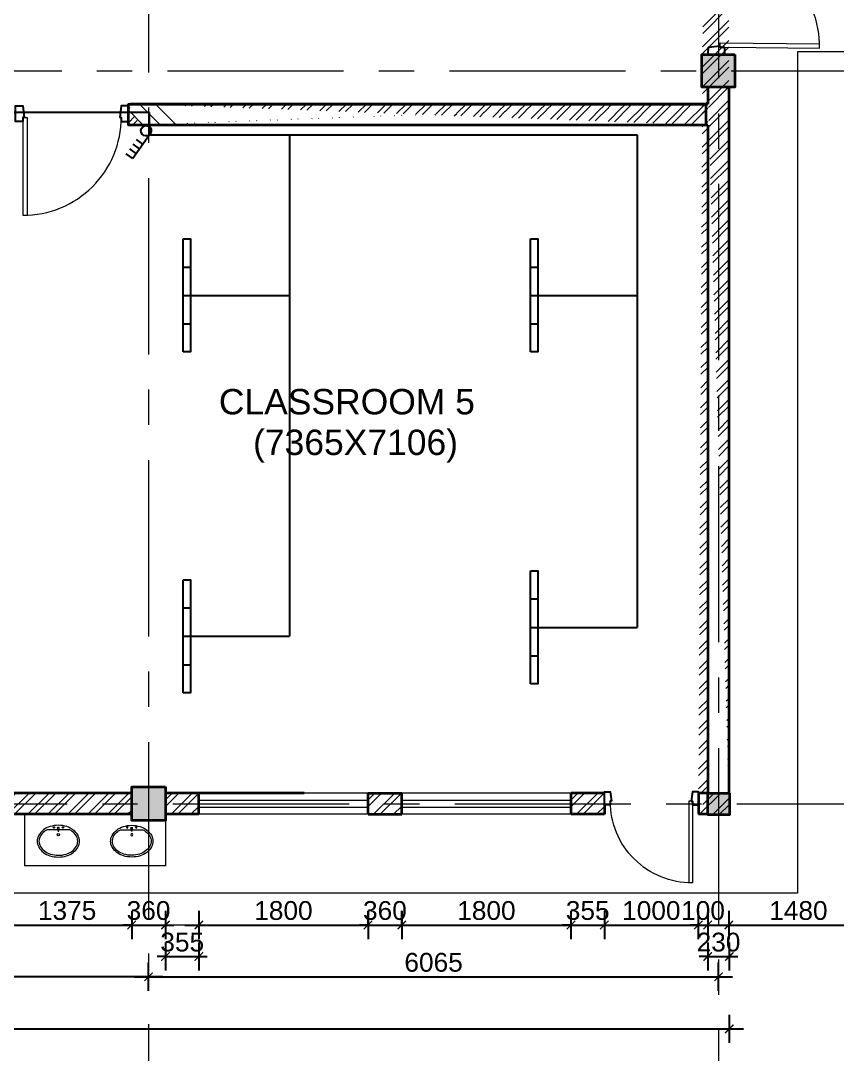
# Model space of a CAD drawing. Header units: inches. Extents: x 527934 to 2134587, y -408734 to 227304.
# Drawn here: x 1721260 to 1729950, y -23437 to -12440 of the extents above; entities that cross this region are included whole.
import ezdxf

# ---------------------------------------------------------------- set-up
doc = ezdxf.new("R2010")
doc.units = ezdxf.units.IN
doc.header["$MEASUREMENT"] = 0
doc.linetypes.add('CENTER', pattern=[2, 1.25, -0.25, 0.25, -0.25])
for name, color, linetype, lineweight in [('1 LIGHT N SWITCH', 3, 'Continuous', 25), ('6 LIGHT PT WIRING', 3, 'Continuous', 25), ('centre line', 1, 'CENTER', 9), ('dim', 253, 'Continuous', 9), ('door', 77, 'Continuous', 13), ('furniture', 253, 'Continuous', 5), ('hatch', 250, 'Continuous', 5), ('hatch - general', 252, 'Continuous', 5), ('Index_Contour', 1, 'Continuous', 20), ('plinth', 5, 'Continuous', 9), ('sill', 253, 'Continuous', 13), ('text', 7, 'Continuous', 13), ('wall - brick', 30, 'Continuous', 35), ('window', 1, 'Continuous', 15)]:
    doc.layers.add(name, color=color, linetype=linetype, lineweight=lineweight)
doc.styles.get("Standard").update_dxf_attribs({"font": 'arial.ttf'})
doc.dimstyles.new('dim 100', dxfattribs={"dimtxt": 200, "dimasz": 90, "dimexe": 150, "dimexo": 150, "dimgap": 50, "dimtad": 1, "dimdec": 0, "dimzin": 0, "dimdsep": 46, "dimtxsty": 'Standard', "dimblk": 'ARCHTICK', "dimcen": 100, "dimdle": 150, "dimazin": 0, "dimtfac": 1, "dimtdec": 0, "dimtix": 1, "dimtmove": 2, "dimatfit": 3, "dimfxl": 150, "dimfxlon": 1, "dimtolj": 1, "dimtzin": 0, "dimarcsym": 0})
pattern_1 = [(45, (-909378.5, 35826.5), (-106.066017, 106.066017), []), (45, (-909307.79, 35826.5), (-106.066017, 106.066017), [])]

# ---------------------------------------------------------------- blocks, each defined once
blk = doc.blocks.new('Dd1')
at = {"layer": 'door'}
for p, q in [((6330586.9, 14339), (6330586.9, 13509.1)), ((6330598.9, 14377), (6330624.9, 14377)), ((6330624.9, 14377), (6330624.9, 13509.6))]:
    blk.add_line(p, q, dxfattribs=at)
at = {"layer": 'door', "lineweight": 25}
for points in [[(6330598.9, 14377), (6330586.9, 14377), (6330586.9, 14339), (6330523.9, 14339), (6330523.9, 14479), (6330586.9, 14479)], [(6331448.9, 14377), (6331460.9, 14377), (6331460.9, 14339), (6331523.9, 14339), (6331523.9, 14479), (6331460.9, 14479)]]:
    blk.add_lwpolyline(points, close=True, dxfattribs=at)
at = {"layer": 'door'}
blk.add_arc((6330592.9, 14377), 868, 269.60394, 0, dxfattribs=at)
blk = doc.blocks.new('_ArchTick')
at = {"color": 0, "linetype": 'ByBlock', "const_width": 0.15}
blk.add_lwpolyline([(-0.5, -0.5), (0.5, 0.5)], dxfattribs=at)
blk = doc.blocks.new('*D2565')
at = {"layer": 'Defpoints', "color": 0, "ltscale": 400}
for p in [(1721066, -20883), (1722441, -20883), (1722441, -22061)]:
    blk.add_point(p, dxfattribs=at)
at = {"layer": 'dim', "color": 0, "lineweight": -2, "ltscale": 400}
for p, q in [((1721066, -21911), (1721066, -22211)), ((1722441, -21911), (1722441, -22211)), ((1720916, -22061), (1722591, -22061))]:
    blk.add_line(p, q, dxfattribs=at)
at = {"layer": 'dim', "color": 0, "lineweight": -2, "ltscale": 400, "xscale": 90, "yscale": 90, "zscale": 90, "rotation": 180}
blk.add_blockref('_ArchTick', (1721066, -22061), dxfattribs=at)
at = {"layer": 'dim', "color": 0, "lineweight": -2, "ltscale": 400, "xscale": 90, "yscale": 90, "zscale": 90}
blk.add_blockref('_ArchTick', (1722441, -22061), dxfattribs=at)
at = {"layer": 'dim', "color": 0, "ltscale": 400, "insert": (1721754, -21908), "char_height": 200, "attachment_point": 5}
blk.add_mtext('\\A1;1375', dxfattribs=at)
blk = doc.blocks.new('*D2566')
at = {"layer": 'Defpoints', "color": 0, "ltscale": 400}
for p in [(1722441, -20950), (1722801, -20950), (1722801, -22061)]:
    blk.add_point(p, dxfattribs=at)
at = {"layer": 'dim', "color": 0, "lineweight": -2, "ltscale": 400}
for p, q in [((1722441, -21911), (1722441, -22211)), ((1722801, -21911), (1722801, -22211)), ((1722441, -22061), (1722351, -22061)), ((1722441, -22061), (1722801, -22061)), ((1722801, -22061), (1722891, -22061))]:
    blk.add_line(p, q, dxfattribs=at)
at = {"layer": 'dim', "color": 0, "lineweight": -2, "ltscale": 400, "xscale": 90, "yscale": 90, "zscale": 90}
blk.add_blockref('_ArchTick', (1722441, -22061), dxfattribs=at)
at = {"layer": 'dim', "color": 0, "lineweight": -2, "ltscale": 400, "xscale": 90, "yscale": 90, "zscale": 90, "rotation": 180}
blk.add_blockref('_ArchTick', (1722801, -22061), dxfattribs=at)
at = {"layer": 'dim', "color": 0, "ltscale": 400, "insert": (1722621, -21908), "char_height": 200, "attachment_point": 5}
blk.add_mtext('\\A1;360', dxfattribs=at)
blk = doc.blocks.new('*D2097')
at = {"layer": 'Defpoints', "color": 0, "ltscale": 400}
for p in [(1722801, -20927), (1723156, -20927), (1723156, -22396)]:
    blk.add_point(p, dxfattribs=at)
at = {"layer": 'dim', "color": 0, "lineweight": -2, "ltscale": 400}
for p, q in [((1722801, -22246), (1722801, -22546)), ((1723156, -22246), (1723156, -22546)), ((1722801, -22396), (1722711, -22396)), ((1722801, -22396), (1723156, -22396)), ((1723156, -22396), (1723246, -22396))]:
    blk.add_line(p, q, dxfattribs=at)
at = {"layer": 'dim', "color": 0, "lineweight": -2, "ltscale": 400, "xscale": 90, "yscale": 90, "zscale": 90}
blk.add_blockref('_ArchTick', (1722801, -22396), dxfattribs=at)
at = {"layer": 'dim', "color": 0, "lineweight": -2, "ltscale": 400, "xscale": 90, "yscale": 90, "zscale": 90, "rotation": 180}
blk.add_blockref('_ArchTick', (1723156, -22396), dxfattribs=at)
at = {"layer": 'dim', "color": 0, "ltscale": 400, "insert": (1722979, -22244), "char_height": 200, "attachment_point": 5}
blk.add_mtext('\\A1;355', dxfattribs=at)
blk = doc.blocks.new('*D2567')
at = {"layer": 'Defpoints', "color": 0, "ltscale": 400}
for p in [(1723156, -20883), (1724956, -20883), (1724956, -22061)]:
    blk.add_point(p, dxfattribs=at)
at = {"layer": 'dim', "color": 0, "lineweight": -2, "ltscale": 400}
for p, q in [((1723156, -21911), (1723156, -22211)), ((1724956, -21911), (1724956, -22211)), ((1723006, -22061), (1725106, -22061))]:
    blk.add_line(p, q, dxfattribs=at)
at = {"layer": 'dim', "color": 0, "lineweight": -2, "ltscale": 400, "xscale": 90, "yscale": 90, "zscale": 90, "rotation": 180}
blk.add_blockref('_ArchTick', (1723156, -22061), dxfattribs=at)
at = {"layer": 'dim', "color": 0, "lineweight": -2, "ltscale": 400, "xscale": 90, "yscale": 90, "zscale": 90}
blk.add_blockref('_ArchTick', (1724956, -22061), dxfattribs=at)
at = {"layer": 'dim', "color": 0, "ltscale": 400, "insert": (1724056, -21908), "char_height": 200, "attachment_point": 5}
blk.add_mtext('\\A1;1800', dxfattribs=at)
blk = doc.blocks.new('*D2568')
at = {"layer": 'Defpoints', "color": 0, "ltscale": 400}
for p in [(1725316, -20883), (1727116, -20883), (1727116, -22061)]:
    blk.add_point(p, dxfattribs=at)
at = {"layer": 'dim', "color": 0, "lineweight": -2, "ltscale": 400}
for p, q in [((1725316, -21911), (1725316, -22211)), ((1727116, -21911), (1727116, -22211)), ((1725166, -22061), (1727266, -22061))]:
    blk.add_line(p, q, dxfattribs=at)
at = {"layer": 'dim', "color": 0, "lineweight": -2, "ltscale": 400, "xscale": 90, "yscale": 90, "zscale": 90, "rotation": 180}
blk.add_blockref('_ArchTick', (1725316, -22061), dxfattribs=at)
at = {"layer": 'dim', "color": 0, "lineweight": -2, "ltscale": 400, "xscale": 90, "yscale": 90, "zscale": 90}
blk.add_blockref('_ArchTick', (1727116, -22061), dxfattribs=at)
at = {"layer": 'dim', "color": 0, "ltscale": 400, "insert": (1726216, -21908), "char_height": 200, "attachment_point": 5}
blk.add_mtext('\\A1;1800', dxfattribs=at)
blk = doc.blocks.new('*D2569')
at = {"layer": 'Defpoints', "color": 0, "ltscale": 400}
for p in [(1727116, -20883), (1727471, -20883), (1727471, -22061)]:
    blk.add_point(p, dxfattribs=at)
at = {"layer": 'dim', "color": 0, "lineweight": -2, "ltscale": 400}
for p, q in [((1727116, -21911), (1727116, -22211)), ((1727471, -21911), (1727471, -22211)), ((1727116, -22061), (1727026, -22061)), ((1727116, -22061), (1727471, -22061)), ((1727471, -22061), (1727561, -22061))]:
    blk.add_line(p, q, dxfattribs=at)
at = {"layer": 'dim', "color": 0, "lineweight": -2, "ltscale": 400, "xscale": 90, "yscale": 90, "zscale": 90}
blk.add_blockref('_ArchTick', (1727116, -22061), dxfattribs=at)
at = {"layer": 'dim', "color": 0, "lineweight": -2, "ltscale": 400, "xscale": 90, "yscale": 90, "zscale": 90, "rotation": 180}
blk.add_blockref('_ArchTick', (1727471, -22061), dxfattribs=at)
at = {"layer": 'dim', "color": 0, "ltscale": 400, "insert": (1727294, -21908), "char_height": 200, "attachment_point": 5}
blk.add_mtext('\\A1;355', dxfattribs=at)
blk = doc.blocks.new('*D2570')
at = {"layer": 'Defpoints', "color": 0, "ltscale": 400}
for p in [(1727471, -20658), (1728471, -20658), (1728471, -22061)]:
    blk.add_point(p, dxfattribs=at)
at = {"layer": 'dim', "color": 0, "lineweight": -2, "ltscale": 400}
for p, q in [((1727471, -21911), (1727471, -22211)), ((1728471, -21911), (1728471, -22211)), ((1727321, -22061), (1728621, -22061))]:
    blk.add_line(p, q, dxfattribs=at)
at = {"layer": 'dim', "color": 0, "lineweight": -2, "ltscale": 400, "xscale": 90, "yscale": 90, "zscale": 90, "rotation": 180}
blk.add_blockref('_ArchTick', (1727471, -22061), dxfattribs=at)
at = {"layer": 'dim', "color": 0, "lineweight": -2, "ltscale": 400, "xscale": 90, "yscale": 90, "zscale": 90}
blk.add_blockref('_ArchTick', (1728471, -22061), dxfattribs=at)
at = {"layer": 'dim', "color": 0, "ltscale": 400, "insert": (1727971, -21908), "char_height": 200, "attachment_point": 5}
blk.add_mtext('\\A1;1000', dxfattribs=at)
blk = doc.blocks.new('*D2571')
at = {"layer": 'Defpoints', "color": 0, "ltscale": 400}
for p in [(1728471, -20658), (1728571, -20658), (1728571, -22061)]:
    blk.add_point(p, dxfattribs=at)
at = {"layer": 'dim', "color": 0, "lineweight": -2, "ltscale": 400}
for p, q in [((1728471, -21911), (1728471, -22211)), ((1728571, -21911), (1728571, -22211)), ((1728471, -22061), (1728381, -22061)), ((1728471, -22061), (1728571, -22061)), ((1728571, -22061), (1728661, -22061))]:
    blk.add_line(p, q, dxfattribs=at)
at = {"layer": 'dim', "color": 0, "lineweight": -2, "ltscale": 400, "xscale": 90, "yscale": 90, "zscale": 90}
blk.add_blockref('_ArchTick', (1728471, -22061), dxfattribs=at)
at = {"layer": 'dim', "color": 0, "lineweight": -2, "ltscale": 400, "xscale": 90, "yscale": 90, "zscale": 90, "rotation": 180}
blk.add_blockref('_ArchTick', (1728571, -22061), dxfattribs=at)
at = {"layer": 'dim', "color": 0, "ltscale": 400, "insert": (1728521, -21908), "char_height": 200, "attachment_point": 5}
blk.add_mtext('\\A1;100', dxfattribs=at)
blk = doc.blocks.new('*D2098')
at = {"layer": 'Defpoints', "color": 0, "ltscale": 400}
for p in [(1728571, -20797), (1728801, -20797), (1728801, -22396)]:
    blk.add_point(p, dxfattribs=at)
at = {"layer": 'dim', "color": 0, "lineweight": -2, "ltscale": 400}
for p, q in [((1728571, -22246), (1728571, -22546)), ((1728801, -22246), (1728801, -22546)), ((1728571, -22396), (1728481, -22396)), ((1728571, -22396), (1728801, -22396)), ((1728801, -22396), (1728891, -22396))]:
    blk.add_line(p, q, dxfattribs=at)
at = {"layer": 'dim', "color": 0, "lineweight": -2, "ltscale": 400, "xscale": 90, "yscale": 90, "zscale": 90}
blk.add_blockref('_ArchTick', (1728571, -22396), dxfattribs=at)
at = {"layer": 'dim', "color": 0, "lineweight": -2, "ltscale": 400, "xscale": 90, "yscale": 90, "zscale": 90, "rotation": 180}
blk.add_blockref('_ArchTick', (1728801, -22396), dxfattribs=at)
at = {"layer": 'dim', "color": 0, "ltscale": 400, "insert": (1728686, -22244), "char_height": 200, "attachment_point": 5}
blk.add_mtext('\\A1;230', dxfattribs=at)
blk = doc.blocks.new('*D2099')
at = {"layer": 'Defpoints', "color": 0, "ltscale": 400}
for p in [(1698461, -21034), (1728801, -21034), (1728801, -23166)]:
    blk.add_point(p, dxfattribs=at)
at = {"layer": 'dim', "color": 0, "lineweight": -2, "ltscale": 400}
for p, q in [((1698461, -23016), (1698461, -23316)), ((1728801, -23016), (1728801, -23316)), ((1698311, -23166), (1728951, -23166))]:
    blk.add_line(p, q, dxfattribs=at)
at = {"layer": 'dim', "color": 0, "lineweight": -2, "ltscale": 400, "xscale": 90, "yscale": 90, "zscale": 90, "rotation": 180}
blk.add_blockref('_ArchTick', (1698461, -23166), dxfattribs=at)
at = {"layer": 'dim', "color": 0, "lineweight": -2, "ltscale": 400, "xscale": 90, "yscale": 90, "zscale": 90}
blk.add_blockref('_ArchTick', (1728801, -23166), dxfattribs=at)
at = {"layer": 'dim', "color": 0, "ltscale": 400, "insert": (1713631, -23014), "char_height": 200, "attachment_point": 5}
blk.add_mtext('\\A1;30340', dxfattribs=at)
blk = doc.blocks.new('*D2108')
at = {"layer": 'Defpoints', "color": 0, "ltscale": 400}
for p in [(1727580, -12799), (1727580, -13149), (1737324, -13149)]:
    blk.add_point(p, dxfattribs=at)
at = {"layer": 'dim', "color": 0, "lineweight": -2, "ltscale": 400}
for p, q in [((1737324, -12799), (1737324, -12709)), ((1737174, -12799), (1737474, -12799)), ((1737324, -12799), (1737324, -13149)), ((1737174, -13149), (1737474, -13149)), ((1737324, -13149), (1737324, -13239))]:
    blk.add_line(p, q, dxfattribs=at)
at = {"layer": 'dim', "color": 0, "lineweight": -2, "ltscale": 400, "xscale": 90, "yscale": 90, "zscale": 90}
for p, rotation in [((1737324, -12799), 270), ((1737324, -13149), 90)]:
    blk.add_blockref('_ArchTick', p, dxfattribs=dict(at, rotation=rotation))
at = {"layer": 'dim', "color": 0, "ltscale": 400, "insert": (1737171, -12974), "char_height": 200, "attachment_point": 5, "rotation": 90}
blk.add_mtext('\\A1;350', dxfattribs=at)
blk = doc.blocks.new('*D2109')
at = {"layer": 'Defpoints', "color": 0, "ltscale": 400}
for p in [(1727517, -13149), (1727517, -20658), (1737324, -20658)]:
    blk.add_point(p, dxfattribs=at)
at = {"layer": 'dim', "color": 0, "lineweight": -2, "ltscale": 400}
for p, q in [((1737324, -12999), (1737324, -20808)), ((1737174, -13149), (1737474, -13149)), ((1737174, -20658), (1737474, -20658))]:
    blk.add_line(p, q, dxfattribs=at)
at = {"layer": 'dim', "color": 0, "lineweight": -2, "ltscale": 400, "xscale": 90, "yscale": 90, "zscale": 90}
for p, rotation in [((1737324, -13149), 90), ((1737324, -20658), 270)]:
    blk.add_blockref('_ArchTick', p, dxfattribs=dict(at, rotation=rotation))
at = {"layer": 'dim', "color": 0, "ltscale": 400, "insert": (1737172, -16903), "char_height": 200, "attachment_point": 5, "rotation": 90}
blk.add_mtext('\\A1;7509', dxfattribs=at)
blk = doc.blocks.new('*D2110')
at = {"layer": 'Defpoints', "color": 0, "ltscale": 400}
for p in [(1727522, -20658), (1727522, -20888), (1737324, -20888)]:
    blk.add_point(p, dxfattribs=at)
at = {"layer": 'dim', "color": 0, "lineweight": -2, "ltscale": 400}
for p, q in [((1737174, -20658), (1737474, -20658)), ((1737324, -20658), (1737324, -20568)), ((1737324, -20658), (1737324, -20888)), ((1737174, -20888), (1737474, -20888)), ((1737324, -20888), (1737324, -20978))]:
    blk.add_line(p, q, dxfattribs=at)
at = {"layer": 'dim', "color": 0, "lineweight": -2, "ltscale": 400, "xscale": 90, "yscale": 90, "zscale": 90}
for p, rotation in [((1737324, -20658), 270), ((1737324, -20888), 90)]:
    blk.add_blockref('_ArchTick', p, dxfattribs=dict(at, rotation=rotation))
at = {"layer": 'dim', "color": 0, "ltscale": 400, "insert": (1737171, -20773), "char_height": 200, "attachment_point": 5, "rotation": 90}
blk.add_mtext('\\A1;230', dxfattribs=at)
blk = doc.blocks.new('*D2583')
at = {"layer": 'Defpoints', "color": 0, "ltscale": 400}
for p in [(1728801, 9622), (1728801, -20888), (1738328, -20888)]:
    blk.add_point(p, dxfattribs=at)
at = {"layer": 'dim', "color": 0, "lineweight": -2, "ltscale": 400}
for p, q in [((1738328, 9772), (1738328, -21038)), ((1738178, 9622), (1738478, 9622)), ((1738178, -20888), (1738478, -20888))]:
    blk.add_line(p, q, dxfattribs=at)
at = {"layer": 'dim', "color": 0, "lineweight": -2, "ltscale": 400, "xscale": 90, "yscale": 90, "zscale": 90}
for p, rotation in [((1738328, 9622), 90), ((1738328, -20888), 270)]:
    blk.add_blockref('_ArchTick', p, dxfattribs=dict(at, rotation=rotation))
at = {"layer": 'dim', "color": 0, "ltscale": 400, "insert": (1738176, -5633), "char_height": 200, "attachment_point": 5, "rotation": 90}
blk.add_mtext('\\A1;30510', dxfattribs=at)
blk = doc.blocks.new('*D2588')
at = {"layer": 'Defpoints', "color": 0, "ltscale": 400}
for p in [(1728796, -11579), (1730276, -11583), (1730276, -22061)]:
    blk.add_point(p, dxfattribs=at)
at = {"layer": 'dim', "color": 0, "lineweight": -2, "ltscale": 400}
for p, q in [((1728796, -21911), (1728796, -22211)), ((1730276, -21911), (1730276, -22211)), ((1728646, -22061), (1730426, -22061))]:
    blk.add_line(p, q, dxfattribs=at)
at = {"layer": 'dim', "color": 0, "lineweight": -2, "ltscale": 400, "xscale": 90, "yscale": 90, "zscale": 90, "rotation": 180}
blk.add_blockref('_ArchTick', (1728796, -22061), dxfattribs=at)
at = {"layer": 'dim', "color": 0, "lineweight": -2, "ltscale": 400, "xscale": 90, "yscale": 90, "zscale": 90}
blk.add_blockref('_ArchTick', (1730276, -22061), dxfattribs=at)
at = {"layer": 'dim', "color": 0, "ltscale": 400, "insert": (1729536, -21908), "char_height": 200, "attachment_point": 5}
blk.add_mtext('\\A1;1480', dxfattribs=at)
blk = doc.blocks.new('*D2120')
at = {"layer": 'Defpoints', "color": 0, "ltscale": 400}
for p in [(1698466, -11766), (1734566, -11766), (1698466, -23721)]:
    blk.add_point(p, dxfattribs=at)
at = {"layer": 'dim', "color": 0, "lineweight": -2, "ltscale": 400}
for p, q in [((1698466, -23571), (1698466, -23871)), ((1734566, -23571), (1734566, -23871)), ((1734716, -23721), (1698316, -23721))]:
    blk.add_line(p, q, dxfattribs=at)
at = {"layer": 'dim', "color": 0, "lineweight": -2, "ltscale": 400, "xscale": 90, "yscale": 90, "zscale": 90, "rotation": 180}
blk.add_blockref('_ArchTick', (1698466, -23721), dxfattribs=at)
at = {"layer": 'dim', "color": 0, "lineweight": -2, "ltscale": 400, "xscale": 90, "yscale": 90, "zscale": 90}
blk.add_blockref('_ArchTick', (1734566, -23721), dxfattribs=at)
at = {"layer": 'dim', "color": 0, "ltscale": 400, "insert": (1716516, -23569), "char_height": 200, "attachment_point": 5}
blk.add_mtext('\\A1;36100', dxfattribs=at)
blk = doc.blocks.new('*D2129')
at = {"layer": 'Defpoints', "color": 0, "ltscale": 400}
for p in [(1716616, -22611), (1716616, -22976), (1722621, -22976)]:
    blk.add_point(p, dxfattribs=at)
at = {"layer": 'furniture', "color": 0, "lineweight": -2, "ltscale": 400}
for p, q in [((1716616, -22761), (1716616, -22461)), ((1722621, -22761), (1722621, -22461)), ((1722771, -22611), (1716466, -22611))]:
    blk.add_line(p, q, dxfattribs=at)
at = {"layer": 'furniture', "color": 0, "lineweight": -2, "ltscale": 400, "xscale": 90, "yscale": 90, "zscale": 90, "rotation": 180}
blk.add_blockref('_ArchTick', (1716616, -22611), dxfattribs=at)
at = {"layer": 'furniture', "color": 0, "lineweight": -2, "ltscale": 400, "xscale": 90, "yscale": 90, "zscale": 90}
blk.add_blockref('_ArchTick', (1722621, -22611), dxfattribs=at)
at = {"layer": 'furniture', "color": 0, "ltscale": 400, "insert": (1719619, -22459), "char_height": 200, "attachment_point": 5}
blk.add_mtext('\\A1;6005', dxfattribs=at)
blk = doc.blocks.new('*D2130')
at = {"layer": 'Defpoints', "color": 0, "ltscale": 400}
for p in [(1728686, -22611), (1722621, -22976), (1728686, -22976)]:
    blk.add_point(p, dxfattribs=at)
at = {"layer": 'furniture', "color": 0, "lineweight": -2, "ltscale": 400}
for p, q in [((1722621, -22761), (1722621, -22461)), ((1728686, -22761), (1728686, -22461)), ((1722471, -22611), (1728836, -22611))]:
    blk.add_line(p, q, dxfattribs=at)
at = {"layer": 'furniture', "color": 0, "lineweight": -2, "ltscale": 400, "xscale": 90, "yscale": 90, "zscale": 90, "rotation": 180}
blk.add_blockref('_ArchTick', (1722621, -22611), dxfattribs=at)
at = {"layer": 'furniture', "color": 0, "lineweight": -2, "ltscale": 400, "xscale": 90, "yscale": 90, "zscale": 90}
blk.add_blockref('_ArchTick', (1728686, -22611), dxfattribs=at)
at = {"layer": 'furniture', "color": 0, "ltscale": 400, "insert": (1725654, -22459), "char_height": 200, "attachment_point": 5}
blk.add_mtext('\\A1;6065', dxfattribs=at)
blk = doc.blocks.new('A$C469E363F')
at = {"color": 0}
for p, q in [((-0.65, 5.39), (-5.48, 5.4)), ((0, 6.38), (-0.79, 6.38)), ((-0.56, 4.75), (-0.79, 6.38)), ((-0.56, 4.75), (-0.24, 4.75)), ((-0.24, 4.75), (0, 6.38)), ((4.68, 5.37), (-0.14, 5.38))]:
    blk.add_line(p, q, dxfattribs=at)
blk.add_lwpolyline([(-0.44, -6.9, 0.075445), (3.31, -6.34, 0.085783), (6.29, -4.83, 0.10607), (8.41, -2.41, 0.126822), (9.09, 0.21, 0.126822), (8.43, 2.82, 0.10607), (6.32, 5.26, 0.085783), (3.35, 6.79, 0.075445), (-0.39, 7.37, 0.075445), (-4.15, 6.81, 0.085783), (-7.12, 5.3, 0.10607), (-9.24, 2.88, 0.126822), (-9.93, 0.26, 0.126822), (-9.26, -2.35, 0.10607), (-7.16, -4.79, 0.085783), (-4.19, -6.32, 0.075445)], format="xyb", close=True, dxfattribs=at)
for points in [[(-5.48, 5.4, 0.038366), (-6.65, 4.66, 0.10607), (-8.55, 2.49, 0.126822), (-9.13, 0.26, 0.126822), (-8.56, -1.97, 0.10607), (-6.68, -4.16, 0.085783), (-3.95, -5.56, 0.075445), (-0.44, -6.11, 0.075445)], [(-0.44, -6.11, 0.075445), (3.08, -5.58, 0.085783), (5.82, -4.19, 0.10607), (7.72, -2.02, 0.126822), (8.3, 0.21, 0.126822), (7.73, 2.44, 0.10607), (5.85, 4.62, 0.038366), (4.68, 5.37, 0.075445)]]:
    blk.add_lwpolyline(points, format="xyb", dxfattribs=at)
for centre, radius in [((-2.41, 6.44), 0.316), ((-2.41, 6.44), 0.276), ((1.61, 6.43), 0.316), ((1.61, 6.43), 0.263), ((-0.46, 3.13), 0.515)]:
    blk.add_circle(centre, radius, dxfattribs=at)
blk = doc.blocks.new('*D2132')
at = {"layer": 'Defpoints', "color": 0, "ltscale": 400}
for p in [(1724956, -22061), (1725316, -22061), (1725316, -22061)]:
    blk.add_point(p, dxfattribs=at)
at = {"layer": 'furniture', "color": 0, "lineweight": -2, "ltscale": 400}
for p, q in [((1724956, -22061), (1724956, -21911)), ((1725316, -22061), (1725316, -21911)), ((1724956, -22061), (1724866, -22061)), ((1724956, -22061), (1725316, -22061)), ((1725316, -22061), (1725406, -22061))]:
    blk.add_line(p, q, dxfattribs=at)
at = {"layer": 'furniture', "color": 0, "lineweight": -2, "ltscale": 400, "xscale": 90, "yscale": 90, "zscale": 90}
blk.add_blockref('_ArchTick', (1724956, -22061), dxfattribs=at)
at = {"layer": 'furniture', "color": 0, "lineweight": -2, "ltscale": 400, "xscale": 90, "yscale": 90, "zscale": 90, "rotation": 180}
blk.add_blockref('_ArchTick', (1725316, -22061), dxfattribs=at)
at = {"layer": 'furniture', "color": 0, "ltscale": 400, "insert": (1725136, -21908), "char_height": 200, "attachment_point": 5}
blk.add_mtext('\\A1;360', dxfattribs=at)
blk = doc.blocks.new('1x36 TL MO')
at = {"color": 3}
for p, q in [((11329249, 640104.8), (11330289.8, 640104.8)), ((11329507.4, 640104.8), (11329507.4, 640038.1)), ((11329768.8, 640104.8), (11329768.8, 640038.1)), ((11330030.3, 640104.8), (11330030.3, 640038.1))]:
    blk.add_line(p, q, dxfattribs=at)
blk.add_lwpolyline([(11330289.8, 640104.8), (11330289.8, 640038.1), (11329249, 640038.1), (11329249, 640104.8)], dxfattribs=at)
blk = doc.blocks.new('4 gang')
at = {"color": 3}
for p, q in [((546617.4, 231935.5), (546738.1, 232137.4)), ((546738.1, 232137.4), (546794.1, 232103.7)), ((546689.2, 232055.6), (546745.2, 232021.9)), ((546713.6, 232096.6), (546769.5, 232062.9)), ((546664.8, 232014.7), (546720.7, 231981))]:
    blk.add_line(p, q, dxfattribs=at)
blk.add_circle((546647.7, 231903.5), 42.7, dxfattribs=at)

msp = doc.modelspace()

# ---------------------------------------------------------------- hatches: boundary and pattern name
h = msp.add_hatch()
h.set_pattern_fill('ANSI31', color=256, scale=10, angle=-90)
h.set_pattern_definition([(315, (1763797.2655, 182312.1175), (0.8838834765, 0.8838834765), [])])
h.paths.add_polyline_path([(1698691.3, 9392.1), (1698691.3, 9622.1), (1698461.3, 9622.1), (1698461.3, 9392.1)])
h.paths.add_polyline_path([(1698753.8, -3362.9), (1698753.8, -3012.9), (1698403.8, -3012.9), (1698403.8, -3362.9)])
h.paths.add_polyline_path([(1698753.8, -8252.9), (1698753.8, -7902.9), (1698403.8, -7902.9), (1698403.8, -8252.9)])
h.paths.add_polyline_path([(1698753.8, -13148.9), (1698753.8, -12798.9), (1698403.8, -12798.9), (1698403.8, -13148.9)])
h.paths.add_polyline_path([(1698691.3, -20887.9), (1698691.3, -20657.9), (1698461.3, -20657.9), (1698461.3, -20887.9)])
h.paths.add_polyline_path([(1704811.3, -20950.4), (1704811.3, -20590.4), (1704451.3, -20590.4), (1704451.3, -20950.4)])
h.paths.add_polyline_path([(1710801.3, -20950.4), (1710801.3, -20590.4), (1710441.3, -20590.4), (1710441.3, -20950.4)])
h.paths.add_polyline_path([(1716796.3, -20950.4), (1716796.3, -20590.4), (1716436.3, -20590.4), (1716436.3, -20950.4)])
h.paths.add_polyline_path([(1722801.3, -20950.4), (1722801.3, -20590.4), (1722441.3, -20590.4), (1722441.3, -20950.4)])
h.paths.add_polyline_path([(1728801.3, -20887.9), (1728801.3, -20657.9), (1728571.3, -20657.9), (1728571.3, -20887.9)])
h.paths.add_polyline_path([(1728858.8, -13148.9), (1728858.8, -12798.9), (1728508.8, -12798.9), (1728508.8, -13148.9)])
h.paths.add_polyline_path([(1728858.8, -8252.9), (1728858.8, -7902.9), (1728508.8, -7902.9), (1728508.8, -8252.9)])
h.paths.add_polyline_path([(1728858.8, -3362.9), (1728858.8, -3012.9), (1728508.8, -3012.9), (1728508.8, -3362.9)])
h.paths.add_polyline_path([(1728858.8, 1533.1), (1728858.8, 1883.1), (1728508.8, 1883.1), (1728508.8, 1533.1)])
h.paths.add_polyline_path([(1728801.3, 9392.1), (1728801.3, 9622.1), (1728571.3, 9622.1), (1728571.3, 9392.1)])
h.paths.add_polyline_path([(1722801.3, 9324.6), (1722801.3, 9684.6), (1722441.3, 9684.6), (1722441.3, 9324.6)])
h.paths.add_polyline_path([(1716796.3, 9324.6), (1716796.3, 9684.6), (1716436.3, 9684.6), (1716436.3, 9324.6)])
h.paths.add_polyline_path([(1710801.3, 9324.6), (1710801.3, 9684.6), (1710441.3, 9684.6), (1710441.3, 9324.6)])
h.paths.add_polyline_path([(1704811.3, 9324.6), (1704811.3, 9684.6), (1704451.3, 9684.6), (1704451.3, 9324.6)])
at = {"layer": 'hatch', "lineweight": 5, "ltscale": 400}
h = msp.add_hatch(dxfattribs=at)
h.set_pattern_fill('ANSI32', color=256, scale=400)
h.set_pattern_definition(pattern_1)
h.paths.add_polyline_path([(1728858.8, -3012.9), (1728858.8, -3362.9), (1728508.8, -3362.9), (1728508.8, -3012.9)])
h.paths.add_polyline_path([(1728858.8, -7902.9), (1728858.8, -8252.9), (1728508.8, -8252.9), (1728508.8, -7902.9)])
h.paths.add_polyline_path([(1728855.2, -13148.9), (1728858.8, -13148.9), (1728508.8, -13148.9), (1728505.2, -13148.9)])
h.paths.add_polyline_path([(1728801.3, -20657.9), (1728801.3, -20887.9), (1728571.3, -20887.9), (1728571.3, -20657.9)])
edge = h.paths.add_edge_path()
edge.add_line((1728571.3, 313.1), (1728571.3, -3012.9))
edge.add_line((1728571.3, 313.1), (1728796.3, 313.1))
edge.add_line((1728796.3, 313.1), (1728796.3, -3012.9))
edge.add_line((1728796.3, -3362.9), (1728796.3, -7902.9))
edge.add_line((1728571.3, -3362.9), (1728571.3, -7902.9))
edge.add_line((1728796.3, -8252.9), (1728796.3, -11578.9))
edge.add_line((1728571.3, -8252.9), (1728571.3, -11578.9))
edge.add_line((1728571.3, -11578.9), (1728796.3, -11578.9))
edge.add_line((1728796.3, -13148.9), (1728796.3, -20657.9))
edge.add_line((1728571.3, -13148.9), (1728571.3, -13326.9))
edge.add_line((1728571.3, -13326.9), (1728571.3, -20657.9))
edge.add_line((1728571.3, -20882.9), (1728471.3, -20882.9))
edge.add_line((1728571.3, -20657.9), (1728471.3, -20657.9))
edge.add_line((1728471.3, -20657.9), (1728471.3, -20882.9))
h = msp.add_hatch(dxfattribs=at)
h.set_pattern_fill('ANSI32', color=256, scale=400)
h.set_pattern_definition(pattern_1)
edge = h.paths.add_edge_path()
edge.add_line((1727051.3, -13551.9), (1722526.3, -13551.9))
edge.add_line((1728571.3, -13326.9), (1722526.3, -13326.9))
edge.add_line((1728571.3, -13551.9), (1722526.3, -13551.9))
edge.add_line((1722406.3, -13326.9), (1722406.3, -13551.9))
edge.add_line((1728571.3, -13326.9), (1728571.3, -13551.9))
h = msp.add_hatch(dxfattribs=at)
h.set_pattern_fill('ANSI32', color=256, scale=400)
h.set_pattern_definition([(45, (-903208.87, 28495.33), (-106.066017, 106.066017), []), (45, (-903138.16, 28495.33), (-106.066017, 106.066017), [])])
h.paths.add_polyline_path([(1721066.3, -20658.1), (1721066.3, -20883.1), (1722441.3, -20882.9), (1722441.3, -20657.9)])
h = msp.add_hatch(dxfattribs=at)
h.set_pattern_fill('ANSI32', color=256, scale=400)
h.set_pattern_definition([(45, (-901473.87, 28495.33), (-106.066017, 106.066017), []), (45, (-901403.16, 28495.33), (-106.066017, 106.066017), [])])
h.paths.add_polyline_path([(1722801.3, -20658.1), (1722801.3, -20883.1), (1723156.3, -20882.9), (1723156.3, -20657.9)])
h = msp.add_hatch(dxfattribs=at)
h.set_pattern_fill('ANSI32', color=256, scale=400)
h.set_pattern_definition([(45, (-899318.87, 28495.33), (-106.066017, 106.066017), []), (45, (-899248.16, 28495.33), (-106.066017, 106.066017), [])])
h.paths.add_polyline_path([(1724956.3, -20658.1), (1724956.3, -20883.1), (1725311.3, -20882.9), (1725311.3, -20657.9)])
h = msp.add_hatch(dxfattribs=at)
h.set_pattern_fill('ANSI32', color=256, scale=400)
h.set_pattern_definition([(45, (-897158.87, 28495.33), (-106.066017, 106.066017), []), (45, (-897088.16, 28495.33), (-106.066017, 106.066017), [])])
h.paths.add_polyline_path([(1727116.3, -20658.1), (1727116.3, -20883.1), (1727471.3, -20882.9), (1727471.3, -20657.9)])

# ---------------------------------------------------------------- linework, layer by layer
at = {"layer": '6 LIGHT PT WIRING', "ltscale": 400}
for p, q in [((1722630.8, -13417), (1715115.8, -13417)), ((1722630.8, -13656.2), (1722630.8, -13417)), ((1722630.8, -13656.2), (1727822, -13656.2)), ((1724119.5, -13656.2), (1724119.5, -18989.4)), ((1727822, -13656.2), (1727822, -18894.4)), ((1723028.8, -15364.4), (1724119.5, -15364.4)), ((1726723.8, -15364.4), (1727822, -15364.4)), ((1726723.8, -18894.4), (1727822, -18894.4)), ((1723028.8, -18989.4), (1724119.5, -18989.4))]:
    msp.add_line(p, q, dxfattribs=at)
at = {"layer": 'centre line', "ltscale": 1500}
for p, q in [((1722621.3, 12884.6), (1722621.3, -24602)), ((1728686.3, 12822.1), (1728686.3, -24602)), ((1692822, -12973.9), (1740028.1, -12973.9)), ((1692879.5, -20772.9), (1740028.1, -20772.9))]:
    msp.add_line(p, q, dxfattribs=at)
at = {"layer": 'dim', "ltscale": 400}
for p, q in [((1728801.3, -20887.9), (1728801.3, -20887.9)), ((1698461.3, -22060.5), (1731608, -22060.5))]:
    msp.add_line(p, q, dxfattribs=at)
at = {"layer": 'furniture', "ltscale": 400}
for p, q in [((1721301.3, -20882.9), (1721301.3, -21432.9)), ((1722801.3, -20882.9), (1722801.3, -21432.9)), ((1722801.3, -21432.9), (1721301.3, -21432.9))]:
    msp.add_line(p, q, dxfattribs=at)
at = {"layer": 'hatch - general'}
for p, q in [((1722406.3, -13391.3), (1722563.8, -13551.9)), ((1722523.4, -13326.9), (1722748.2, -13551.9)), ((1722693, -13326.9), (1722917.8, -13551.9))]:
    msp.add_line(p, q, dxfattribs=at)
at = {"layer": 'Index_Contour', "color": 0, "ltscale": 0.5}
msp.add_line((1724956.3, -20882.9), (1724956.3, -20657.9), dxfattribs=at)
at = {"layer": 'plinth'}
for p, q in [((1735246.3, -12770.4), (1729526.3, -12770.4)), ((1729526.3, -12770.4), (1729526.3, -20887.9)), ((1728801.3, -20887.9), (1728801.3, -20887.9)), ((1729526.3, -20887.9), (1729526.3, -21722.9)), ((1728801.3, -21722.9), (1698461.3, -21722.9)), ((1729526.3, -21722.9), (1728801.3, -21722.9))]:
    msp.add_line(p, q, dxfattribs=at)
at = {"layer": 'sill'}
for p, q in [((1724956.3, -20657.9), (1723156.3, -20657.9)), ((1727116.3, -20657.9), (1725316.3, -20657.9)), ((1724956.3, -20882.9), (1723156.3, -20882.9)), ((1724956.3, -20882.9), (1723156.3, -20882.9)), ((1727116.3, -20882.9), (1725316.3, -20882.9))]:
    msp.add_line(p, q, dxfattribs=at)
at = {"layer": 'wall - brick'}
for p, q in [((1728571.3, -13148.9), (1728571.3, -13326.9)), ((1728796.3, -13148.9), (1728796.3, -20657.9)), ((1728571.3, -13326.9), (1722426.3, -13326.9)), ((1728571.3, -13551.9), (1722426.3, -13551.9)), ((1728571.3, -13551.9), (1728571.3, -20657.9)), ((1722441.3, -20657.9), (1721066.3, -20657.9)), ((1724276.3, -20657.9), (1722801.3, -20657.9)), ((1723156.3, -20882.9), (1723156.3, -20657.9)), ((1724956.3, -20882.9), (1724956.3, -20657.9)), ((1724956.3, -20657.9), (1725316.3, -20657.9)), ((1725316.3, -20882.9), (1725316.3, -20657.9)), ((1727471.3, -20657.9), (1727116.3, -20657.9)), ((1727116.3, -20882.9), (1727116.3, -20657.9)), ((1728571.3, -20657.9), (1728471.3, -20657.9)), ((1728471.3, -20657.9), (1728471.3, -20882.9)), ((1722441.3, -20882.9), (1721066.3, -20882.9)), ((1722441.3, -20882.9), (1721118.3, -20882.9)), ((1723156.3, -20882.9), (1722801.3, -20882.9)), ((1724956.3, -20882.9), (1725316.3, -20882.9)), ((1727471.3, -20882.9), (1727116.3, -20882.9)), ((1727471.3, -20782.9), (1727471.3, -20882.9)), ((1728571.3, -20882.9), (1728471.3, -20882.9))]:
    msp.add_line(p, q, dxfattribs=at)
for points in [[(1728858.8, -12798.9), (1728858.8, -13148.9), (1728508.8, -13148.9), (1728508.8, -12798.9)], [(1722801.3, -20590.4), (1722801.3, -20950.4), (1722441.3, -20950.4), (1722441.3, -20590.4)], [(1728801.3, -20657.9), (1728801.3, -20887.9), (1728571.3, -20887.9), (1728571.3, -20657.9)]]:
    msp.add_lwpolyline(points, close=True, dxfattribs=at)
msp.add_lwpolyline([(1728551.3, -13326.9), (1728551.3, -13551.9), (1722406.3, -13551.9), (1722406.3, -13326.9), (1728551.3, -13326.9)], dxfattribs=at)
at = {"layer": 'window'}
for p, q in [((1723156.3, -20732.9), (1724956.3, -20732.9)), ((1725316.3, -20732.9), (1727116.3, -20732.9)), ((1723156.3, -20807.9), (1724956.3, -20807.9)), ((1725316.3, -20807.9), (1727116.3, -20807.9))]:
    msp.add_line(p, q, dxfattribs=at)

# ---------------------------------------------------------------- block references
at = {"layer": '1 LIGHT N SWITCH', "xscale": 1.300000000407659, "yscale": 1.299999999377178, "zscale": 1.3, "rotation": 175.3558530624635}
msp.add_blockref('4 gang', (2455313.2, 229334.7), dxfattribs=at)
at = {"layer": '1 LIGHT N SWITCH', "color": 3, "xscale": 1.154999999329448, "yscale": 1.154999999329448, "zscale": 1.155, "rotation": 90}
for p in [(2462311.3, -13101247.4), (2466006.3, -13101247.4), (2466006.3, -13104777.4), (2462311.3, -13104872.4)]:
    msp.add_blockref('1x36 TL MO', p, dxfattribs=at)
at = {"layer": 'dim', "xscale": 1.22000000000349, "yscale": 1.220000000001164, "zscale": 1.22, "rotation": 89.41411181213581}
msp.add_blockref('Dd1', (1667267.1, -7735813.9), dxfattribs=at)
at = {"layer": 'dim', "xscale": 1.199999999953434, "yscale": 1.19999999999709, "zscale": 1.2}
msp.add_blockref('Dd1', (-5875422.4, -30721.2), dxfattribs=at)
at = {"layer": 'furniture', "yscale": 23.6599030890502, "zscale": 23.65990308903565}
for p, xscale in [((1721670.6, -21174.9), 23.6599030890502), ((1722431.9, -21174.9), -23.6599030890502)]:
    msp.add_blockref('A$C469E363F', p, dxfattribs=dict(at, xscale=xscale))
at = {"layer": 'plinth', "xscale": -1}
msp.add_blockref('Dd1', (8058995.2, -35121.9), dxfattribs=at)

# ---------------------------------------------------------------- texts
at = {"layer": 'text'}
for s, p in [('CLASSROOM 5', (1723369.1, -16628.7)), ('(7365X7106)', (1723733, -17061.1))]:
    msp.add_text(s, height=270, dxfattribs=at).set_placement(p)

# ---------------------------------------------------------------- dimensions: what is measured, and where the dimension line sits
at = {"layer": 'dim', "ltscale": 400}
for base, p1, p2, picture, middle in [((1738328.2, -20887.9), (1728801.3, 9622.1), (1728801.3, -20887.9), '*D2583', (1738176, -5632.9)), ((1737323.6, -13148.9), (1727579.6, -12798.9), (1727579.6, -13148.9), '*D2108', (1737171.5, -12973.9)), ((1737323.6, -20657.9), (1727517.1, -13148.9), (1727517.1, -20657.9), '*D2109', (1737171.5, -16903.4)), ((1737323.6, -20887.9), (1727522.1, -20657.9), (1727522.1, -20887.9), '*D2110', (1737171.5, -20772.9))]:
    dim = msp.add_linear_dim(base=base, p1=p1, p2=p2, angle=90, dimstyle='dim 100', override={"dimpost": '\\X'}, dxfattribs=at)
    dim.commit()
    dim.dimension.update_dxf_attribs({"geometry": picture, "text_midpoint": middle})
for base, p1, p2, picture, middle in [((1730276.3, -22060.5), (1728796.3, -11578.9), (1730276.3, -11583.2), '*D2588', (1729536.3, -21908.4)), ((1698466.3, -23721.2), (1734566.3, -11766.4), (1698466.3, -11766.4), '*D2120', (1716516.3, -23569)), ((1728471.3, -22060.5), (1727471.3, -20657.9), (1728471.3, -20657.9), '*D2570', (1727971.3, -21908.4)), ((1728571.3, -22060.5), (1728471.3, -20657.9), (1728571.3, -20657.9), '*D2571', (1728521.3, -21908.4)), ((1722441.3, -22060.5), (1721066.3, -20882.9), (1722441.3, -20882.9), '*D2565', (1721753.8, -21908.4)), ((1724956.3, -22060.5), (1723156.3, -20882.9), (1724956.3, -20882.9), '*D2567', (1724056.3, -21908.4)), ((1727116.3, -22060.5), (1725316.3, -20882.9), (1727116.3, -20882.9), '*D2568', (1726216.3, -21908.4)), ((1727471.3, -22060.5), (1727116.3, -20882.9), (1727471.3, -20882.9), '*D2569', (1727293.8, -21908.4)), ((1728801.3, -22396.4), (1728571.3, -20797.3), (1728801.3, -20797.3), '*D2098', (1728686.3, -22244.2)), ((1722801.3, -22060.5), (1722441.3, -20950.4), (1722801.3, -20950.4), '*D2566', (1722621.3, -21908.4)), ((1723156.3, -22396.4), (1722801.3, -20927.1), (1723156.3, -20927.1), '*D2097', (1722978.8, -22244.2)), ((1728801.3, -23166.2), (1698461.3, -21034.5), (1728801.3, -21034.5), '*D2099', (1713631.3, -23014))]:
    dim = msp.add_linear_dim(base=base, p1=p1, p2=p2, dimstyle='dim 100', override={"dimpost": '\\X'}, dxfattribs=at)
    dim.commit()
    dim.dimension.update_dxf_attribs({"geometry": picture, "text_midpoint": middle})
at = {"layer": 'furniture', "ltscale": 400}
for base, p1, p2, picture, middle in [((1725316.3, -22060.5), (1724956.3, -22060.5), (1725316.3, -22060.5), '*D2132', (1725136.3, -21908.4)), ((1716616.3, -22611.2), (1722621.3, -22975.5), (1716616.3, -22975.5), '*D2129', (1719618.8, -22459.1)), ((1728686.3, -22611.2), (1722621.3, -22975.5), (1728686.3, -22975.5), '*D2130', (1725653.8, -22459.1))]:
    dim = msp.add_linear_dim(base=base, p1=p1, p2=p2, dimstyle='dim 100', override={"dimpost": '\\X'}, dxfattribs=at)
    dim.commit()
    dim.dimension.update_dxf_attribs({"geometry": picture, "text_midpoint": middle})

doc.saveas('drawing.dxf')
